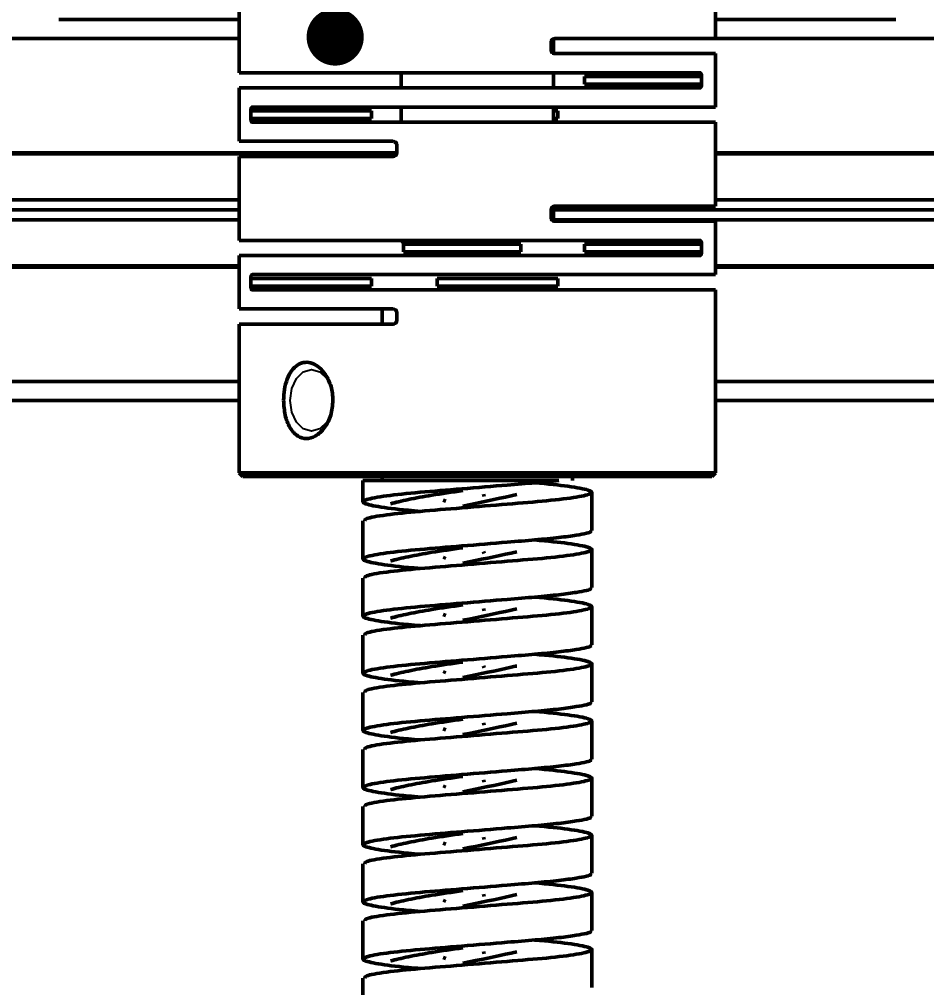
# Model space of a CAD drawing. Header units: millimetres. Extents: x -190 to 12889, y -227 to 3957.
# Drawn here: x 576.3 to 623.9, y 2291.2 to 2342 of the extents above; entities that cross this region are included whole.
import ezdxf
from ezdxf import colors
from ezdxf.entities.mleader import LeaderData, LeaderLine
from ezdxf.math import Vec2, Vec3

# ---------------------------------------------------------------- set-up
doc = ezdxf.new("R2010")
doc.units = ezdxf.units.MM
doc.header["$LTSCALE"] = 0.7
doc.layers.get('0').update_dxf_attribs({"color": 255})
doc.layers.add('AM_5', color=10, linetype='Continuous', lineweight=25)
doc.layers.add('CON', color=7, linetype='Continuous', lineweight=50)
doc.styles.add('TCVN7824', font='tcvn+7284-2003r.ttf', dxfattribs={"height": 3.5})

# ---------------------------------------------------------------- blocks, each defined once
blk = doc.blocks.new('_Dot')
at = {"color": 0, "linetype": 'ByBlock', "lineweight": -2}
blk.add_line((-0.5, 0), (-1, 0), dxfattribs=at)
at = {"color": 0, "linetype": 'ByBlock', "const_width": 0.5}
blk.add_lwpolyline([(-0.25, 0, 1), (0.25, 0, 1)], format="xyb", close=True, dxfattribs=at)

msp = doc.modelspace()

# ---------------------------------------------------------------- linework, layer by layer
at = {"linetype": 'Continuous', "lineweight": 25, "flags": 128}
for points in [[(590.4808, 2322.0318), (590.5668, 2322.6521), (590.8115, 2323.178), (591.1778, 2323.5294), (591.6098, 2323.6528), (592.0418, 2323.5294), (592.4081, 2323.178), (592.6528, 2322.6521), (592.7055, 2322.4224)], [(592.7055, 2321.6412), (592.6528, 2321.4115), (592.4081, 2320.8856), (592.0418, 2320.5342), (591.6098, 2320.4108), (591.1778, 2320.5342), (590.8115, 2320.8856), (590.5668, 2321.4115), (590.4808, 2322.0318)]]:
    msp.add_lwpolyline(points, dxfattribs=at)
at = {"layer": 'CON', "linetype": 'Continuous'}
for p, q in [((587.8078, 2347.0318), (587.8078, 2339.2318)), ((612.8078, 2341.0318), (612.8078, 2347.0318)), ((578.3478, 2342.0318), (587.8078, 2342.0318)), ((612.8078, 2342.0318), (622.2678, 2342.0318)), ((400.3078, 2341.0318), (587.8078, 2341.0318)), ((604.3078, 2340.2483), (604.3078, 2341.0153)), ((612.8078, 2341.0318), (604.389, 2341.0318)), ((612.8078, 2341.0318), (800.3078, 2341.0318)), ((604.1787, 2340.8318), (604.1787, 2340.4318)), ((604.389, 2340.2318), (612.8078, 2340.2318)), ((612.8078, 2337.4318), (612.8078, 2340.2318)), ((611.9955, 2339.2318), (587.8078, 2339.2318)), ((596.3078, 2339.2318), (596.3078, 2338.4318)), ((604.3078, 2338.4318), (604.3078, 2339.2318)), ((605.9247, 2339.0318), (605.9247, 2338.6318)), ((605.9247, 2339.0318), (612.0723, 2339.0318)), ((612.0723, 2338.6318), (612.0723, 2339.0318)), ((587.8078, 2338.4318), (587.8078, 2335.6318)), ((587.8078, 2338.4318), (611.9955, 2338.4318)), ((605.9247, 2338.6318), (612.0723, 2338.6318)), ((612.8078, 2337.4318), (588.4928, 2337.4318)), ((596.3078, 2337.4318), (596.3078, 2336.6318)), ((604.3078, 2336.6318), (604.3078, 2337.4318)), ((588.4223, 2337.2318), (588.4223, 2336.8318)), ((588.4223, 2337.2318), (594.7566, 2337.2318)), ((594.7566, 2336.8318), (594.7566, 2337.2318)), ((604.3078, 2337.2318), (604.5324, 2337.2318)), ((604.5324, 2336.8318), (604.5324, 2337.2318)), ((588.4223, 2336.8318), (594.7566, 2336.8318)), ((588.4928, 2336.6318), (612.8078, 2336.6318)), ((604.3078, 2336.8318), (604.5324, 2336.8318)), ((612.8078, 2332.2318), (612.8078, 2336.6318)), ((595.8753, 2335.6318), (587.8078, 2335.6318)), ((596.0833, 2335.0318), (596.0833, 2335.4318)), ((526.5578, 2335.0318), (596.0833, 2335.0318)), ((526.8078, 2334.9711), (596.0722, 2334.9711)), ((587.8078, 2334.8318), (587.8078, 2330.4318)), ((587.8078, 2334.8318), (595.8753, 2334.8318)), ((612.8078, 2335.0318), (674.0578, 2335.0318)), ((612.8078, 2334.9711), (673.8078, 2334.9711)), ((526.8078, 2332.5514), (587.8078, 2332.5514)), ((612.8078, 2332.5514), (673.8078, 2332.5514)), ((526.8078, 2332.0318), (587.8078, 2332.0318)), ((604.1787, 2332.0318), (604.1787, 2331.6318)), ((604.3078, 2331.4483), (604.3078, 2332.2153)), ((604.3078, 2332.0318), (673.8078, 2332.0318)), ((612.8078, 2332.2318), (604.389, 2332.2318)), ((526.8078, 2331.5122), (587.8078, 2331.5122)), ((604.3078, 2331.5122), (673.8078, 2331.5122)), ((604.389, 2331.4318), (612.8078, 2331.4318)), ((612.8078, 2328.6318), (612.8078, 2331.4318)), ((611.9955, 2330.4318), (587.8078, 2330.4318)), ((596.437, 2330.2318), (596.437, 2329.8318)), ((596.437, 2330.2318), (602.5846, 2330.2318)), ((596.437, 2329.8318), (602.5846, 2329.8318)), ((602.5846, 2329.8318), (602.5846, 2330.2318)), ((605.9247, 2330.2318), (605.9247, 2329.8318)), ((605.9247, 2330.2318), (612.0723, 2330.2318)), ((605.9247, 2329.8318), (612.0723, 2329.8318)), ((612.0723, 2329.8318), (612.0723, 2330.2318)), ((587.8078, 2329.6318), (587.8078, 2326.8318)), ((587.8078, 2329.6318), (611.9955, 2329.6318)), ((526.5578, 2329.0318), (587.8078, 2329.0318)), ((526.8078, 2329.0925), (587.8078, 2329.0925)), ((612.8078, 2329.0925), (673.8078, 2329.0925)), ((612.8078, 2329.0318), (674.0578, 2329.0318)), ((588.4223, 2328.4318), (588.4223, 2328.0318)), ((588.4223, 2328.4318), (594.7566, 2328.4318)), ((612.8078, 2328.6318), (588.4928, 2328.6318)), ((594.7566, 2328.0318), (594.7566, 2328.4318)), ((598.1981, 2328.4318), (598.1981, 2328.0318)), ((598.1981, 2328.4318), (604.5324, 2328.4318)), ((604.5324, 2328.0318), (604.5324, 2328.4318)), ((588.4223, 2328.0318), (594.7566, 2328.0318)), ((588.4928, 2327.8318), (612.8078, 2327.8318)), ((598.1981, 2328.0318), (604.5324, 2328.0318)), ((612.8078, 2318.2318), (612.8078, 2327.8318)), ((595.8753, 2326.8318), (587.8078, 2326.8318)), ((595.3078, 2326.8318), (595.3078, 2326.0318)), ((596.0833, 2326.2318), (596.0833, 2326.6318)), ((587.8078, 2326.0318), (587.8078, 2318.2318)), ((587.8078, 2326.0318), (595.8753, 2326.0318)), ((511.5578, 2323.0318), (587.8078, 2323.0318)), ((612.8078, 2323.0318), (689.0578, 2323.0318)), ((511.5578, 2322.0318), (587.8078, 2322.0318)), ((612.8078, 2322.0318), (689.0578, 2322.0318)), ((587.8078, 2318.2318), (588.0078, 2318.0318)), ((609.0135, 2318.2318), (587.8078, 2318.2318)), ((612.8078, 2318.2318), (609.0135, 2318.2318)), ((612.6078, 2318.0318), (612.8078, 2318.2318)), ((612.6078, 2318.0318), (588.0078, 2318.0318)), ((594.3078, 2317.8318), (594.3078, 2316.7083)), ((594.3078, 2317.8318), (604.5832, 2317.8318)), ((595.3078, 2318.0318), (595.3078, 2317.8318)), ((605.3078, 2317.8318), (605.3078, 2318.0318)), ((600.6655, 2316.99), (600.628, 2317.1075)), ((606.3078, 2315.2083), (606.3078, 2317.2083)), ((598.5207, 2316.795), (598.6491, 2316.7363)), ((594.3078, 2315.7083), (594.3078, 2313.7083)), ((600.6655, 2313.99), (600.628, 2314.1075)), ((606.3078, 2312.2083), (606.3078, 2314.2083)), ((598.5207, 2313.795), (598.6491, 2313.7363)), ((594.3078, 2312.7083), (594.3078, 2310.7083)), ((600.6655, 2310.99), (600.628, 2311.1075)), ((606.3078, 2309.2083), (606.3078, 2311.2083)), ((598.5207, 2310.795), (598.6491, 2310.7363)), ((594.3078, 2309.7083), (594.3078, 2307.7083)), ((600.6655, 2307.99), (600.628, 2308.1075)), ((606.3078, 2306.2083), (606.3078, 2308.2083)), ((598.5207, 2307.795), (598.6491, 2307.7363)), ((594.3078, 2306.7083), (594.3078, 2304.7083)), ((600.6655, 2304.99), (600.628, 2305.1075)), ((606.3078, 2303.2083), (606.3078, 2305.2083)), ((598.5207, 2304.795), (598.6491, 2304.7363)), ((594.3078, 2303.7083), (594.3078, 2301.7083)), ((598.5207, 2301.795), (598.6491, 2301.7363)), ((600.6655, 2301.99), (600.628, 2302.1075)), ((606.3078, 2300.2083), (606.3078, 2302.2083)), ((594.3078, 2300.7083), (594.3078, 2298.7083)), ((598.5207, 2298.795), (598.6491, 2298.7363)), ((600.6655, 2298.99), (600.628, 2299.1075)), ((606.3078, 2297.2083), (606.3078, 2299.2083)), ((594.3078, 2297.7083), (594.3078, 2295.7083)), ((606.3078, 2294.2083), (606.3078, 2296.2083)), ((598.5207, 2295.795), (598.6491, 2295.7363)), ((600.6655, 2295.99), (600.628, 2296.1075)), ((594.3078, 2294.7083), (594.3078, 2292.7083)), ((606.3078, 2291.2083), (606.3078, 2293.2083)), ((598.5207, 2292.795), (598.6491, 2292.7363)), ((600.6655, 2292.99), (600.628, 2293.1075)), ((594.3078, 2291.7083), (594.3078, 2289.7083))]:
    msp.add_line(p, q, dxfattribs=at)
for points, knots in [([(604.389, 2341.0318), (604.3628, 2341.0291), (604.3106, 2341.0237), (604.2528, 2340.9876), (604.2165, 2340.9481), (604.1955, 2340.9131), (604.1815, 2340.8737), (604.1796, 2340.8459), (604.1787, 2340.8318)], [0, 0, 0, 0, 0.250166, 0.4987352, 0.6229356, 0.7472374, 0.8724913, 1, 1, 1, 1]), ([(604.1787, 2340.4318), (604.1796, 2340.4177), (604.1815, 2340.3899), (604.1955, 2340.3506), (604.2164, 2340.3156), (604.2526, 2340.2761), (604.3105, 2340.2399), (604.3628, 2340.2345), (604.389, 2340.2318)], [0, 0, 0, 0, 0.1273937, 0.252521, 0.3767052, 0.5008192, 0.7494054, 1, 1, 1, 1]), ([(612.0723, 2339.0318), (612.072, 2339.0458), (612.0714, 2339.0737), (612.0664, 2339.113), (612.0589, 2339.148), (612.0458, 2339.1875), (612.0247, 2339.2237), (612.0053, 2339.2291), (611.9955, 2339.2318)], [0, 0, 0, 0, 0.1273937, 0.252521, 0.3767052, 0.5008192, 0.7494054, 1, 1, 1, 1]), ([(611.9955, 2338.4318), (612.0053, 2338.4345), (612.0247, 2338.4399), (612.0458, 2338.476), (612.0589, 2338.5155), (612.0664, 2338.5505), (612.0714, 2338.5898), (612.072, 2338.6177), (612.0723, 2338.6318)], [0, 0, 0, 0, 0.250166, 0.4987352, 0.6229356, 0.7472374, 0.8724913, 1, 1, 1, 1]), ([(588.4928, 2337.4318), (588.4839, 2337.4291), (588.466, 2337.4237), (588.4466, 2337.3876), (588.4346, 2337.3481), (588.4277, 2337.3131), (588.4232, 2337.2737), (588.4226, 2337.2459), (588.4223, 2337.2318)], [0, 0, 0, 0, 0.250166, 0.4987352, 0.6229356, 0.7472374, 0.8724913, 1, 1, 1, 1]), ([(588.4223, 2336.8318), (588.4226, 2336.8177), (588.4232, 2336.7899), (588.4277, 2336.7506), (588.4346, 2336.7156), (588.4466, 2336.6761), (588.466, 2336.6399), (588.4838, 2336.6345), (588.4928, 2336.6318)], [0, 0, 0, 0, 0.1273937, 0.252521, 0.3767052, 0.5008192, 0.7494054, 1, 1, 1, 1]), ([(596.0833, 2335.4318), (596.0824, 2335.4458), (596.0806, 2335.4737), (596.0667, 2335.513), (596.046, 2335.548), (596.0101, 2335.5875), (595.9528, 2335.6237), (595.9012, 2335.6291), (595.8753, 2335.6318)], [0, 0, 0, 0, 0.12739366, 0.25252101, 0.37670516, 0.50081917, 0.74940543, 1, 1, 1, 1]), ([(595.8753, 2334.8318), (595.9011, 2334.8345), (595.9527, 2334.8399), (596.01, 2334.876), (596.0459, 2334.9155), (596.0666, 2334.9505), (596.0806, 2334.9898), (596.0824, 2335.0177), (596.0833, 2335.0318)], [0, 0, 0, 0, 0.250166, 0.4987352, 0.6229356, 0.7472374, 0.8724913, 1, 1, 1, 1]), ([(604.389, 2332.2318), (604.3628, 2332.2291), (604.3106, 2332.2237), (604.2528, 2332.1876), (604.2165, 2332.1481), (604.1955, 2332.1131), (604.1815, 2332.0737), (604.1796, 2332.0459), (604.1787, 2332.0318)], [0, 0, 0, 0, 0.250166, 0.4987352, 0.6229356, 0.7472374, 0.8724913, 1, 1, 1, 1]), ([(604.1787, 2331.6318), (604.1796, 2331.6177), (604.1815, 2331.5899), (604.1955, 2331.5506), (604.2164, 2331.5156), (604.2526, 2331.4761), (604.3105, 2331.4399), (604.3628, 2331.4345), (604.389, 2331.4318)], [0, 0, 0, 0, 0.1273937, 0.252521, 0.3767052, 0.5008192, 0.7494054, 1, 1, 1, 1]), ([(596.2267, 2330.4318), (596.2529, 2330.4291), (596.305, 2330.4237), (596.3629, 2330.3876), (596.3992, 2330.3481), (596.4201, 2330.3131), (596.4342, 2330.2737), (596.436, 2330.2459), (596.437, 2330.2318)], [0, 0, 0, 0, 0.250166, 0.4987352, 0.6229356, 0.7472374, 0.8724913, 1, 1, 1, 1]), ([(612.0723, 2330.2318), (612.072, 2330.2458), (612.0714, 2330.2737), (612.0664, 2330.313), (612.0589, 2330.348), (612.0458, 2330.3875), (612.0247, 2330.4237), (612.0053, 2330.4291), (611.9955, 2330.4318)], [0, 0, 0, 0, 0.1273937, 0.252521, 0.3767052, 0.5008192, 0.7494054, 1, 1, 1, 1]), ([(611.9955, 2329.6318), (612.0053, 2329.6345), (612.0247, 2329.6399), (612.0458, 2329.676), (612.0589, 2329.7155), (612.0664, 2329.7505), (612.0714, 2329.7898), (612.072, 2329.8177), (612.0723, 2329.8318)], [0, 0, 0, 0, 0.250166, 0.4987352, 0.6229356, 0.7472374, 0.8724913, 1, 1, 1, 1]), ([(588.4928, 2328.6318), (588.4839, 2328.6291), (588.466, 2328.6237), (588.4466, 2328.5876), (588.4346, 2328.5481), (588.4277, 2328.5131), (588.4232, 2328.4737), (588.4226, 2328.4459), (588.4223, 2328.4318)], [0, 0, 0, 0, 0.250166, 0.4987352, 0.6229356, 0.7472374, 0.8724913, 1, 1, 1, 1]), ([(588.4223, 2328.0318), (588.4226, 2328.0177), (588.4232, 2327.9899), (588.4277, 2327.9506), (588.4346, 2327.9156), (588.4466, 2327.8761), (588.466, 2327.8399), (588.4838, 2327.8345), (588.4928, 2327.8318)], [0, 0, 0, 0, 0.1273937, 0.252521, 0.3767052, 0.5008192, 0.7494054, 1, 1, 1, 1]), ([(596.0833, 2326.6318), (596.0824, 2326.6458), (596.0806, 2326.6737), (596.0667, 2326.713), (596.046, 2326.748), (596.0101, 2326.7875), (595.9528, 2326.8237), (595.9012, 2326.8291), (595.8753, 2326.8318)], [0, 0, 0, 0, 0.1273937, 0.252521, 0.3767052, 0.5008192, 0.7494054, 1, 1, 1, 1]), ([(595.8753, 2326.0318), (595.9011, 2326.0345), (595.9527, 2326.0399), (596.01, 2326.076), (596.0459, 2326.1155), (596.0666, 2326.1505), (596.0806, 2326.1898), (596.0824, 2326.2177), (596.0833, 2326.2318)], [0, 0, 0, 0, 0.25016596, 0.49873524, 0.62293557, 0.74723743, 0.87249126, 1, 1, 1, 1]), ([(592.3363, 2323.3982), (592.2327, 2323.5291), (592.0313, 2323.7835), (591.6527, 2324.0004), (591.257, 2324.0605), (590.8741, 2323.9277), (590.5512, 2323.6134), (590.3167, 2323.1621), (590.1692, 2322.6197), (590.1509, 2322.2271), (590.1418, 2322.0318)], [0, 0, 0, 0, 0.1228673, 0.2388277, 0.3586368, 0.4874316, 0.6151998, 0.7428415, 0.8720612, 1, 1, 1, 1]), ([(592.7337, 2322.0318), (592.7154, 2322.282), (592.6788, 2322.7834), (592.4506, 2323.193), (592.3363, 2323.3982)], [0, 0, 0, 0, 0.4988874, 1, 1, 1, 1]), ([(590.1418, 2322.0318), (590.1582, 2321.7686), (590.1907, 2321.2497), (590.4114, 2320.6807), (590.6593, 2320.3392), (590.9403, 2320.1042), (591.3311, 2319.9862), (591.7461, 2320.1024), (592.0686, 2320.3347), (592.3717, 2320.6754), (592.6659, 2321.2465), (592.7109, 2321.768), (592.7337, 2322.0318)], [0, 0, 0, 0, 0.129959, 0.2561964, 0.3248926, 0.3884235, 0.4996998, 0.6105573, 0.6735675, 0.7425193, 0.869741, 1, 1, 1, 1]), ([(604.5832, 2317.8318), (604.1831, 2317.7908), (603.3839, 2317.7089), (601.6421, 2317.571), (599.4996, 2317.3878), (597.2234, 2317.2068), (595.4151, 2317.0258), (594.362, 2316.8217), (594.2023, 2316.6525), (594.9972, 2316.4568), (596.1604, 2316.3049), (597.1046, 2316.2269), (597.3243, 2316.2088)], [0, 0, 0, 0, 0.077854, 0.1555041, 0.2729299, 0.3873286, 0.5017273, 0.6191532, 0.7318994, 0.8482986, 0.9646979, 1, 1, 1, 1]), ([(594.4058, 2315.7083), (594.4053, 2315.7465), (594.4038, 2315.8441), (595.4374, 2316.0258), (597.2177, 2316.2068), (599.5002, 2316.3877), (601.8888, 2316.5919), (604.0482, 2316.7611), (605.6382, 2316.9568), (606.4069, 2317.1525), (606.2602, 2317.3217), (605.1803, 2317.5258), (604.0295, 2317.6472), (603.3102, 2317.7072), (603.3078, 2317.7074)], [0, 0, 0, 0, 0.0611607, 0.1566805, 0.2497378, 0.3427951, 0.4383149, 0.530028, 0.6247127, 0.7193974, 0.8111105, 0.9066303, 0.9996876, 1, 1, 1, 1]), ([(595.7718, 2316.6065), (595.7723, 2316.6066), (595.9905, 2316.6755), (596.7011, 2316.8357), (597.9385, 2317.0704), (598.9827, 2317.2194), (599.5382, 2317.2987)], [0, 0, 0, 0, 0.000757, 0.3055548, 0.63056, 1, 1, 1, 1]), ([(602.3845, 2317.0906), (602.2819, 2317.0674), (601.4345, 2316.8757), (600.426, 2316.6695), (599.5395, 2316.4883)], [0, 0, 0, 0, 0.1210295, 1, 1, 1, 1]), ([(606.2099, 2315.2083), (606.2369, 2315.189), (606.3476, 2315.1099), (605.7043, 2314.9808), (604.6208, 2314.8279), (603.3691, 2314.7094), (601.6484, 2314.5708), (599.4977, 2314.3879), (597.2239, 2314.2068), (595.4149, 2314.0258), (594.362, 2313.8217), (594.2023, 2313.6525), (594.9972, 2313.4568), (596.1604, 2313.3049), (597.1046, 2313.2269), (597.3243, 2313.2088)], [0, 0, 0, 0, 0.0305755, 0.1253318, 0.1859372, 0.2493152, 0.3125273, 0.4081193, 0.5012471, 0.5943748, 0.6899668, 0.7817493, 0.8765056, 0.9712619, 1, 1, 1, 1]), ([(594.4058, 2312.7083), (594.4053, 2312.7465), (594.4038, 2312.8441), (595.4374, 2313.0258), (597.2177, 2313.2068), (599.5002, 2313.3877), (601.8888, 2313.5919), (604.0482, 2313.7611), (605.6382, 2313.9568), (606.4069, 2314.1525), (606.2602, 2314.3217), (605.1803, 2314.5258), (604.0295, 2314.6472), (603.3102, 2314.7072), (603.3078, 2314.7074)], [0, 0, 0, 0, 0.0611607, 0.1566805, 0.2497378, 0.3427951, 0.4383149, 0.530028, 0.6247127, 0.7193974, 0.8111105, 0.9066303, 0.9996876, 1, 1, 1, 1]), ([(595.7718, 2313.6065), (595.7723, 2313.6066), (595.9905, 2313.6755), (596.7011, 2313.8357), (597.9385, 2314.0704), (598.9827, 2314.2194), (599.5382, 2314.2987)], [0, 0, 0, 0, 0.000757, 0.3055548, 0.63056, 1, 1, 1, 1]), ([(602.3845, 2314.0906), (602.2819, 2314.0674), (601.4345, 2313.8757), (600.426, 2313.6695), (599.5395, 2313.4883)], [0, 0, 0, 0, 0.1210295, 1, 1, 1, 1]), ([(606.2099, 2312.2083), (606.2369, 2312.189), (606.3476, 2312.1099), (605.7043, 2311.9808), (604.6208, 2311.8279), (603.3691, 2311.7094), (601.6484, 2311.5708), (599.4977, 2311.3879), (597.2239, 2311.2068), (595.4149, 2311.0258), (594.362, 2310.8217), (594.2023, 2310.6525), (594.9972, 2310.4568), (596.1604, 2310.3049), (597.1046, 2310.2269), (597.3243, 2310.2088)], [0, 0, 0, 0, 0.03057552, 0.12533183, 0.18593723, 0.24931524, 0.31252732, 0.40811934, 0.50124705, 0.59437476, 0.68996678, 0.78174926, 0.87650557, 0.97126189, 1, 1, 1, 1]), ([(594.4058, 2309.7083), (594.4053, 2309.7465), (594.4038, 2309.8441), (595.4374, 2310.0258), (597.2177, 2310.2068), (599.5002, 2310.3877), (601.8888, 2310.5919), (604.0482, 2310.7611), (605.6382, 2310.9568), (606.4069, 2311.1525), (606.2602, 2311.3217), (605.1803, 2311.5258), (604.0295, 2311.6472), (603.3102, 2311.7072), (603.3078, 2311.7074)], [0, 0, 0, 0, 0.0611607, 0.1566805, 0.2497378, 0.3427951, 0.4383149, 0.530028, 0.6247127, 0.7193974, 0.8111105, 0.9066303, 0.9996876, 1, 1, 1, 1]), ([(595.7718, 2310.6065), (595.7723, 2310.6066), (595.9905, 2310.6755), (596.7011, 2310.8357), (597.9385, 2311.0704), (598.9827, 2311.2194), (599.5382, 2311.2987)], [0, 0, 0, 0, 0.000757, 0.3055548, 0.63056, 1, 1, 1, 1]), ([(602.3845, 2311.0906), (602.2819, 2311.0674), (601.4345, 2310.8757), (600.426, 2310.6695), (599.5395, 2310.4883)], [0, 0, 0, 0, 0.1210295, 1, 1, 1, 1]), ([(606.2099, 2309.2083), (606.2369, 2309.189), (606.3476, 2309.1099), (605.7043, 2308.9808), (604.6208, 2308.8279), (603.3691, 2308.7094), (601.6484, 2308.5708), (599.4977, 2308.3879), (597.2239, 2308.2068), (595.4149, 2308.0258), (594.362, 2307.8217), (594.2023, 2307.6525), (594.9972, 2307.4568), (596.1604, 2307.3049), (597.1046, 2307.2269), (597.3243, 2307.2088)], [0, 0, 0, 0, 0.03057552, 0.12533183, 0.18593723, 0.24931524, 0.31252732, 0.40811934, 0.50124705, 0.59437476, 0.68996678, 0.78174926, 0.87650557, 0.97126189, 1, 1, 1, 1]), ([(594.4058, 2306.7083), (594.4053, 2306.7465), (594.4038, 2306.8441), (595.4374, 2307.0258), (597.2177, 2307.2068), (599.5002, 2307.3877), (601.8888, 2307.5919), (604.0482, 2307.7611), (605.6382, 2307.9568), (606.4069, 2308.1525), (606.2602, 2308.3217), (605.1803, 2308.5258), (604.0295, 2308.6472), (603.3102, 2308.7072), (603.3078, 2308.7074)], [0, 0, 0, 0, 0.0611607, 0.1566805, 0.2497378, 0.3427951, 0.4383149, 0.530028, 0.6247127, 0.7193974, 0.8111105, 0.9066303, 0.9996876, 1, 1, 1, 1]), ([(595.7718, 2307.6065), (595.7723, 2307.6066), (595.9905, 2307.6755), (596.7011, 2307.8357), (597.9385, 2308.0704), (598.9827, 2308.2194), (599.5382, 2308.2987)], [0, 0, 0, 0, 0.000757, 0.3055548, 0.63056, 1, 1, 1, 1]), ([(602.3845, 2308.0906), (602.2819, 2308.0674), (601.4345, 2307.8757), (600.426, 2307.6695), (599.5395, 2307.4883)], [0, 0, 0, 0, 0.1210295, 1, 1, 1, 1]), ([(606.2099, 2306.2083), (606.2369, 2306.189), (606.3476, 2306.1099), (605.7043, 2305.9808), (604.6208, 2305.8279), (603.3691, 2305.7094), (601.6484, 2305.5708), (599.4977, 2305.3879), (597.2239, 2305.2068), (595.4149, 2305.0258), (594.362, 2304.8217), (594.2023, 2304.6525), (594.9972, 2304.4568), (596.1604, 2304.3049), (597.1046, 2304.2269), (597.3243, 2304.2088)], [0, 0, 0, 0, 0.0305755, 0.1253318, 0.1859372, 0.2493152, 0.3125273, 0.4081193, 0.5012471, 0.5943748, 0.6899668, 0.7817493, 0.8765056, 0.9712619, 1, 1, 1, 1]), ([(594.4058, 2303.7083), (594.4053, 2303.7465), (594.4038, 2303.8441), (595.4374, 2304.0258), (597.2177, 2304.2068), (599.5002, 2304.3877), (601.8888, 2304.5919), (604.0482, 2304.7611), (605.6382, 2304.9568), (606.4069, 2305.1525), (606.2602, 2305.3217), (605.1803, 2305.5258), (604.0295, 2305.6472), (603.3102, 2305.7072), (603.3078, 2305.7074)], [0, 0, 0, 0, 0.0611607, 0.1566805, 0.2497378, 0.3427951, 0.4383149, 0.530028, 0.6247127, 0.7193974, 0.8111105, 0.9066303, 0.9996876, 1, 1, 1, 1]), ([(595.7718, 2304.6065), (595.7723, 2304.6066), (595.9905, 2304.6755), (596.7011, 2304.8357), (597.9385, 2305.0704), (598.9827, 2305.2194), (599.5382, 2305.2987)], [0, 0, 0, 0, 0.000757, 0.3055548, 0.63056, 1, 1, 1, 1]), ([(602.3845, 2305.0906), (602.2819, 2305.0674), (601.4345, 2304.8757), (600.426, 2304.6695), (599.5395, 2304.4883)], [0, 0, 0, 0, 0.1210295, 1, 1, 1, 1]), ([(606.2099, 2303.2083), (606.2369, 2303.189), (606.3476, 2303.1099), (605.7043, 2302.9808), (604.6208, 2302.8279), (603.3691, 2302.7094), (601.6484, 2302.5708), (599.4977, 2302.3879), (597.2239, 2302.2068), (595.4149, 2302.0258), (594.362, 2301.8217), (594.2023, 2301.6525), (594.9972, 2301.4568), (596.1604, 2301.3049), (597.1046, 2301.2269), (597.3243, 2301.2088)], [0, 0, 0, 0, 0.0305755, 0.1253318, 0.1859372, 0.2493152, 0.3125273, 0.4081193, 0.5012471, 0.5943748, 0.6899668, 0.7817493, 0.8765056, 0.9712619, 1, 1, 1, 1]), ([(594.4058, 2300.7083), (594.4053, 2300.7465), (594.4038, 2300.8441), (595.4374, 2301.0258), (597.2177, 2301.2068), (599.5002, 2301.3877), (601.8888, 2301.5919), (604.0482, 2301.7611), (605.6382, 2301.9568), (606.4069, 2302.1525), (606.2602, 2302.3217), (605.1803, 2302.5258), (604.0295, 2302.6472), (603.3102, 2302.7072), (603.3078, 2302.7074)], [0, 0, 0, 0, 0.0611607, 0.1566805, 0.2497378, 0.3427951, 0.4383149, 0.530028, 0.6247127, 0.7193974, 0.8111105, 0.9066303, 0.9996876, 1, 1, 1, 1]), ([(595.7718, 2301.6065), (595.7723, 2301.6066), (595.9905, 2301.6755), (596.7011, 2301.8357), (597.9385, 2302.0704), (598.9827, 2302.2194), (599.5382, 2302.2987)], [0, 0, 0, 0, 0.000757, 0.3055548, 0.63056, 1, 1, 1, 1]), ([(602.3845, 2302.0906), (602.2819, 2302.0674), (601.4345, 2301.8757), (600.426, 2301.6695), (599.5395, 2301.4883)], [0, 0, 0, 0, 0.12102951, 1, 1, 1, 1]), ([(606.2099, 2300.2083), (606.2369, 2300.189), (606.3476, 2300.1099), (605.7043, 2299.9808), (604.6208, 2299.8279), (603.3691, 2299.7094), (601.6484, 2299.5708), (599.4977, 2299.3879), (597.2239, 2299.2068), (595.4149, 2299.0258), (594.362, 2298.8217), (594.2023, 2298.6525), (594.9972, 2298.4568), (596.1604, 2298.3049), (597.1046, 2298.2269), (597.3243, 2298.2088)], [0, 0, 0, 0, 0.0305755, 0.1253318, 0.1859372, 0.2493152, 0.3125273, 0.4081193, 0.5012471, 0.5943748, 0.6899668, 0.7817493, 0.8765056, 0.9712619, 1, 1, 1, 1]), ([(594.4058, 2297.7083), (594.4053, 2297.7465), (594.4038, 2297.8441), (595.4374, 2298.0258), (597.2177, 2298.2068), (599.5002, 2298.3877), (601.8888, 2298.5919), (604.0482, 2298.7611), (605.6382, 2298.9568), (606.4069, 2299.1525), (606.2602, 2299.3217), (605.1803, 2299.5258), (604.0295, 2299.6472), (603.3102, 2299.7072), (603.3078, 2299.7074)], [0, 0, 0, 0, 0.0611607, 0.1566805, 0.2497378, 0.3427951, 0.4383149, 0.530028, 0.6247127, 0.7193974, 0.8111105, 0.9066303, 0.9996876, 1, 1, 1, 1]), ([(595.7718, 2298.6065), (595.7723, 2298.6066), (595.9905, 2298.6755), (596.7011, 2298.8357), (597.9385, 2299.0704), (598.9827, 2299.2194), (599.5382, 2299.2987)], [0, 0, 0, 0, 0.000757, 0.3055548, 0.63056, 1, 1, 1, 1]), ([(602.3845, 2299.0906), (602.2819, 2299.0674), (601.4345, 2298.8757), (600.426, 2298.6695), (599.5395, 2298.4883)], [0, 0, 0, 0, 0.1210295, 1, 1, 1, 1]), ([(606.2099, 2297.2083), (606.2369, 2297.189), (606.3476, 2297.1099), (605.7043, 2296.9808), (604.6208, 2296.8279), (603.3691, 2296.7094), (601.6484, 2296.5708), (599.4977, 2296.3879), (597.2239, 2296.2068), (595.4149, 2296.0258), (594.362, 2295.8217), (594.2023, 2295.6525), (594.9972, 2295.4568), (596.1604, 2295.3049), (597.1046, 2295.2269), (597.3243, 2295.2088)], [0, 0, 0, 0, 0.0305755, 0.1253318, 0.1859372, 0.2493152, 0.3125273, 0.4081193, 0.5012471, 0.5943748, 0.6899668, 0.7817493, 0.8765056, 0.9712619, 1, 1, 1, 1]), ([(594.4058, 2294.7083), (594.4053, 2294.7465), (594.4038, 2294.8441), (595.4374, 2295.0258), (597.2177, 2295.2068), (599.5002, 2295.3877), (601.8888, 2295.5919), (604.0482, 2295.7611), (605.6382, 2295.9568), (606.4069, 2296.1525), (606.2602, 2296.3217), (605.1803, 2296.5258), (604.0295, 2296.6472), (603.3102, 2296.7072), (603.3078, 2296.7074)], [0, 0, 0, 0, 0.0611607, 0.1566805, 0.2497378, 0.3427951, 0.4383149, 0.530028, 0.6247127, 0.7193974, 0.8111105, 0.9066303, 0.9996876, 1, 1, 1, 1]), ([(595.7718, 2295.6065), (595.7723, 2295.6066), (595.9905, 2295.6755), (596.7011, 2295.8357), (597.9385, 2296.0704), (598.9827, 2296.2194), (599.5382, 2296.2987)], [0, 0, 0, 0, 0.000757, 0.3055548, 0.63056, 1, 1, 1, 1]), ([(602.3845, 2296.0906), (602.2819, 2296.0674), (601.4345, 2295.8757), (600.426, 2295.6695), (599.5395, 2295.4883)], [0, 0, 0, 0, 0.1210295, 1, 1, 1, 1]), ([(606.2099, 2294.2083), (606.2369, 2294.189), (606.3476, 2294.1099), (605.7043, 2293.9808), (604.6208, 2293.8279), (603.3691, 2293.7094), (601.6484, 2293.5708), (599.4977, 2293.3879), (597.2239, 2293.2068), (595.4149, 2293.0258), (594.362, 2292.8217), (594.2023, 2292.6525), (594.9972, 2292.4568), (596.1604, 2292.3049), (597.1046, 2292.2269), (597.3243, 2292.2088)], [0, 0, 0, 0, 0.0305755, 0.1253318, 0.1859372, 0.2493152, 0.3125273, 0.4081193, 0.5012471, 0.5943748, 0.6899668, 0.7817493, 0.8765056, 0.9712619, 1, 1, 1, 1]), ([(594.4058, 2291.7083), (594.4053, 2291.7465), (594.4038, 2291.8441), (595.4374, 2292.0258), (597.2177, 2292.2068), (599.5002, 2292.3877), (601.8888, 2292.5919), (604.0482, 2292.7611), (605.6382, 2292.9568), (606.4069, 2293.1525), (606.2602, 2293.3217), (605.1803, 2293.5258), (604.0295, 2293.6472), (603.3102, 2293.7072), (603.3078, 2293.7074)], [0, 0, 0, 0, 0.0611607, 0.1566805, 0.2497378, 0.3427951, 0.4383149, 0.530028, 0.6247127, 0.7193974, 0.8111105, 0.9066303, 0.9996876, 1, 1, 1, 1]), ([(595.7718, 2292.6065), (595.7723, 2292.6066), (595.9905, 2292.6755), (596.7011, 2292.8357), (597.9385, 2293.0704), (598.9827, 2293.2194), (599.5382, 2293.2987)], [0, 0, 0, 0, 0.000757, 0.3055548, 0.63056, 1, 1, 1, 1]), ([(602.3845, 2293.0906), (602.2819, 2293.0674), (601.4345, 2292.8757), (600.426, 2292.6695), (599.5395, 2292.4883)], [0, 0, 0, 0, 0.1210295, 1, 1, 1, 1])]:
    msp.add_open_spline(points, degree=3, knots=knots, dxfattribs=at)

# ---------------------------------------------------------------- leaders
at = {"layer": 'AM_5', "ltscale": 0.2}
ml = msp.add_multileader_mtext('Standard', dxfattribs=at)
ml.set_content('8', color=256, style='TCVN7824')
ml.set_leader_properties()
ml.set_arrow_properties(name='DOT')
ml.build(insert=Vec2(0, 0))
ml.multileader.update_dxf_attribs({"text_left_attachment_type": 6, "text_right_attachment_type": 6, "dogleg_length": 0.36, "arrow_head_size": 3})
ctx = ml.context
ctx.base_point, ctx.char_height, ctx.arrow_head_size, ctx.plane_origin = Vec3(586.7338, 2473.512), 3.5, 3, Vec3(592.8495, 2341.1047)
ctx.left_attachment, ctx.right_attachment, ctx.text_align_type = 6, 6, 2
notes = []
notes.append((ctx, [(1, (1, 1, 0), (592.8438, 2473.512), (-1, 0), 0.36, [(0, [(592.8495, 2341.1047)], 0, [])])]))
ctx.mtext.insert, ctx.mtext.alignment, ctx.mtext.flow_direction = Vec3(590.4838, 2477.712), 3, 5
for ctx, leaders in notes:
    for number, flags, end, landing, length, lines in leaders:
        leader = LeaderData()
        leader.index, (leader.has_last_leader_line, leader.has_dogleg_vector, leader.attachment_direction) = number, flags
        leader.last_leader_point, leader.dogleg_vector, leader.dogleg_length = Vec3(end), Vec3(landing), length
        for number, points, colour, breaks in lines:
            line = LeaderLine()
            line.index, line.vertices, line.color, line.breaks = number, Vec3.list(points), colors.encode_raw_color(colour), breaks
            leader.lines.append(line)
        ctx.leaders.append(leader)

doc.saveas('drawing.dxf')
